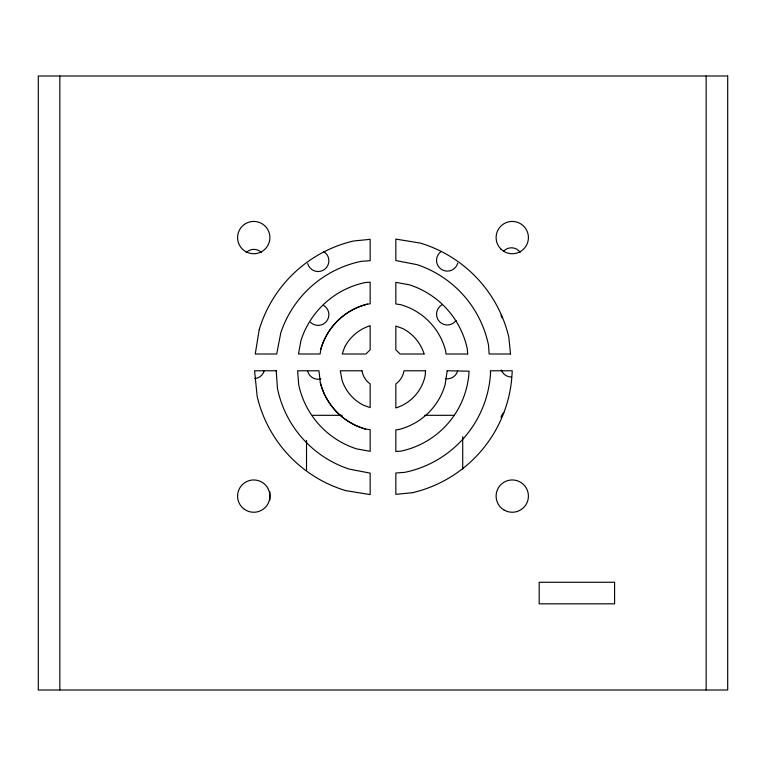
<?xml version="1.0" encoding="UTF-8"?>
<svg xmlns="http://www.w3.org/2000/svg" width="766" height="766" viewBox="0 0 766 766"><rect width="100%" height="100%" fill="white"/><g stroke="black" fill="none" stroke-linecap="round" stroke-linejoin="round"><path stroke-width="1.15" d="M320.849 349.114L320.121 353.997L298.491 353.997L300.99 340.372A86.175 86.175 0 0 1 364.922 282.587L370.16 282.166L370.16 303.824L367.278 304.15A64.631 64.631 0 0 0 320.849 349.114A64.631 64.631 0 0 1 367.278 304.15M312.48 415.316L342.287 415.316M424.555 415.316L454.362 415.316M365.267 428.989L370.16 429.716L370.16 451.346L356.525 448.847A86.175 86.175 0 0 1 298.74 384.925L297.601 370.782L318.953 370.782L320.312 382.56A64.631 64.631 0 0 0 365.267 428.989A64.631 64.631 0 0 1 320.312 382.56M706.156 75.997L706.156 689.994M462.712 436.783L462.712 468.983M306.515 440.364L306.515 470.171M269.891 491.715L269.891 500.064M59.844 75.997L59.844 689.994M511.42 377.044A10.772 10.772 0 0 1 501.299 369.959M503.808 250.942A10.772 10.772 0 0 1 520.248 252.378M457.714 263.131A10.772 10.772 0 0 1 441.13 269.172A10.772 10.772 0 0 1 441.13 251.516M457.714 370.849A10.772 10.772 0 0 1 445.439 378.672M456.134 320.38A10.772 10.772 0 0 1 439.368 321.481A10.772 10.772 0 0 1 441.925 304.878M323.491 251.44A10.772 10.772 0 0 1 324.66 269.316A10.772 10.772 0 0 1 307.702 263.561M323.491 305.299A10.772 10.772 0 0 1 326.651 321.184A10.772 10.772 0 0 1 310.489 322.247M320.897 378.892A10.772 10.772 0 0 1 307.702 371.28M246.24 252.521A10.772 10.772 0 0 1 261.474 252.521M264.26 370.648A10.772 10.772 0 0 1 254.791 378.595M501.012 417.346A10.772 10.772 0 0 1 503.808 412.52M502.094 317.804A10.772 10.772 0 0 1 501.012 315.209M425.542 370.782L425.149 375.771A43.087 43.087 0 0 1 396.348 407.809L395.84 407.905L395.84 383.91C400.168 380.913 403.203 375.962 404.027 370.782L425.542 370.782M447.191 370.782L445.151 384.57A64.631 64.631 0 0 1 398.722 429.535L395.84 429.86L395.84 451.519L401.078 451.097A86.175 86.175 0 0 0 469.07 371.184L447.191 370.782M259.224 329.591L255.25 353.997L276.708 353.997L280.796 332.808A107.719 107.719 0 0 1 361.38 261.311L370.16 260.689L370.16 239.327L353.365 241.022A129.262 129.262 0 0 0 259.224 329.591M344.595 347.304L342.23 353.997L365.928 353.997L370.16 349.775L370.16 325.78L369.652 325.876A43.087 43.087 0 0 0 344.595 347.304M412.635 492.662L395.84 494.357L395.84 472.995L404.62 472.373A107.719 107.719 0 0 0 490.527 373.272L490.345 370.782L512.205 370.782A129.262 129.262 0 0 1 412.635 492.662M727.7 75.997L38.3 75.997L38.3 689.994L727.7 689.994L727.7 76.006M424.058 353.997L400.072 353.997L395.84 349.775L395.84 326.077L402.533 328.442A43.087 43.087 0 0 1 423.971 353.499L424.058 353.997M467.681 353.997L446.023 353.997L445.688 351.125A64.631 64.631 0 0 0 400.733 304.696L395.84 303.968L395.84 282.338L409.475 284.837A86.175 86.175 0 0 1 467.26 348.76L467.681 353.997M510.51 353.997L489.148 353.997L488.526 345.217A107.719 107.719 0 0 0 417.039 264.643L395.84 260.555L395.84 239.088L420.247 243.061A129.262 129.262 0 0 1 508.825 337.212L510.51 353.997M276.21 370.782L254.59 370.782L257.175 396.472A129.262 129.262 0 0 0 345.753 490.623L370.16 494.597L370.16 473.129L348.961 469.041A107.719 107.719 0 0 1 277.474 388.467L276.21 370.782M361.973 370.782L340.286 370.782L342.029 380.185A43.087 43.087 0 0 0 363.467 405.243L370.16 407.608L370.16 383.91C365.832 380.913 362.797 375.962 361.973 370.782M614.591 582.275L539.187 582.275L539.187 603.819L614.591 603.819L614.591 582.275M504.181 510.099A16.163 16.163 0 0 0 528.416 496.1A16.163 16.163 0 0 0 504.181 482.111A16.163 16.163 0 0 0 504.181 510.099M500.84 249.007A16.163 16.163 0 0 0 527.87 241.759A16.163 16.163 0 0 0 508.078 221.977A16.163 16.163 0 0 0 500.84 249.007M245.656 251.574A16.163 16.163 0 0 0 269.9 237.575A16.163 16.163 0 0 0 245.656 223.586A16.163 16.163 0 0 0 245.656 251.574M244.335 509.246A16.163 16.163 0 0 0 269.824 497.67A16.163 16.163 0 0 0 247.054 481.393A16.163 16.163 0 0 0 244.335 509.246"/></g></svg>
